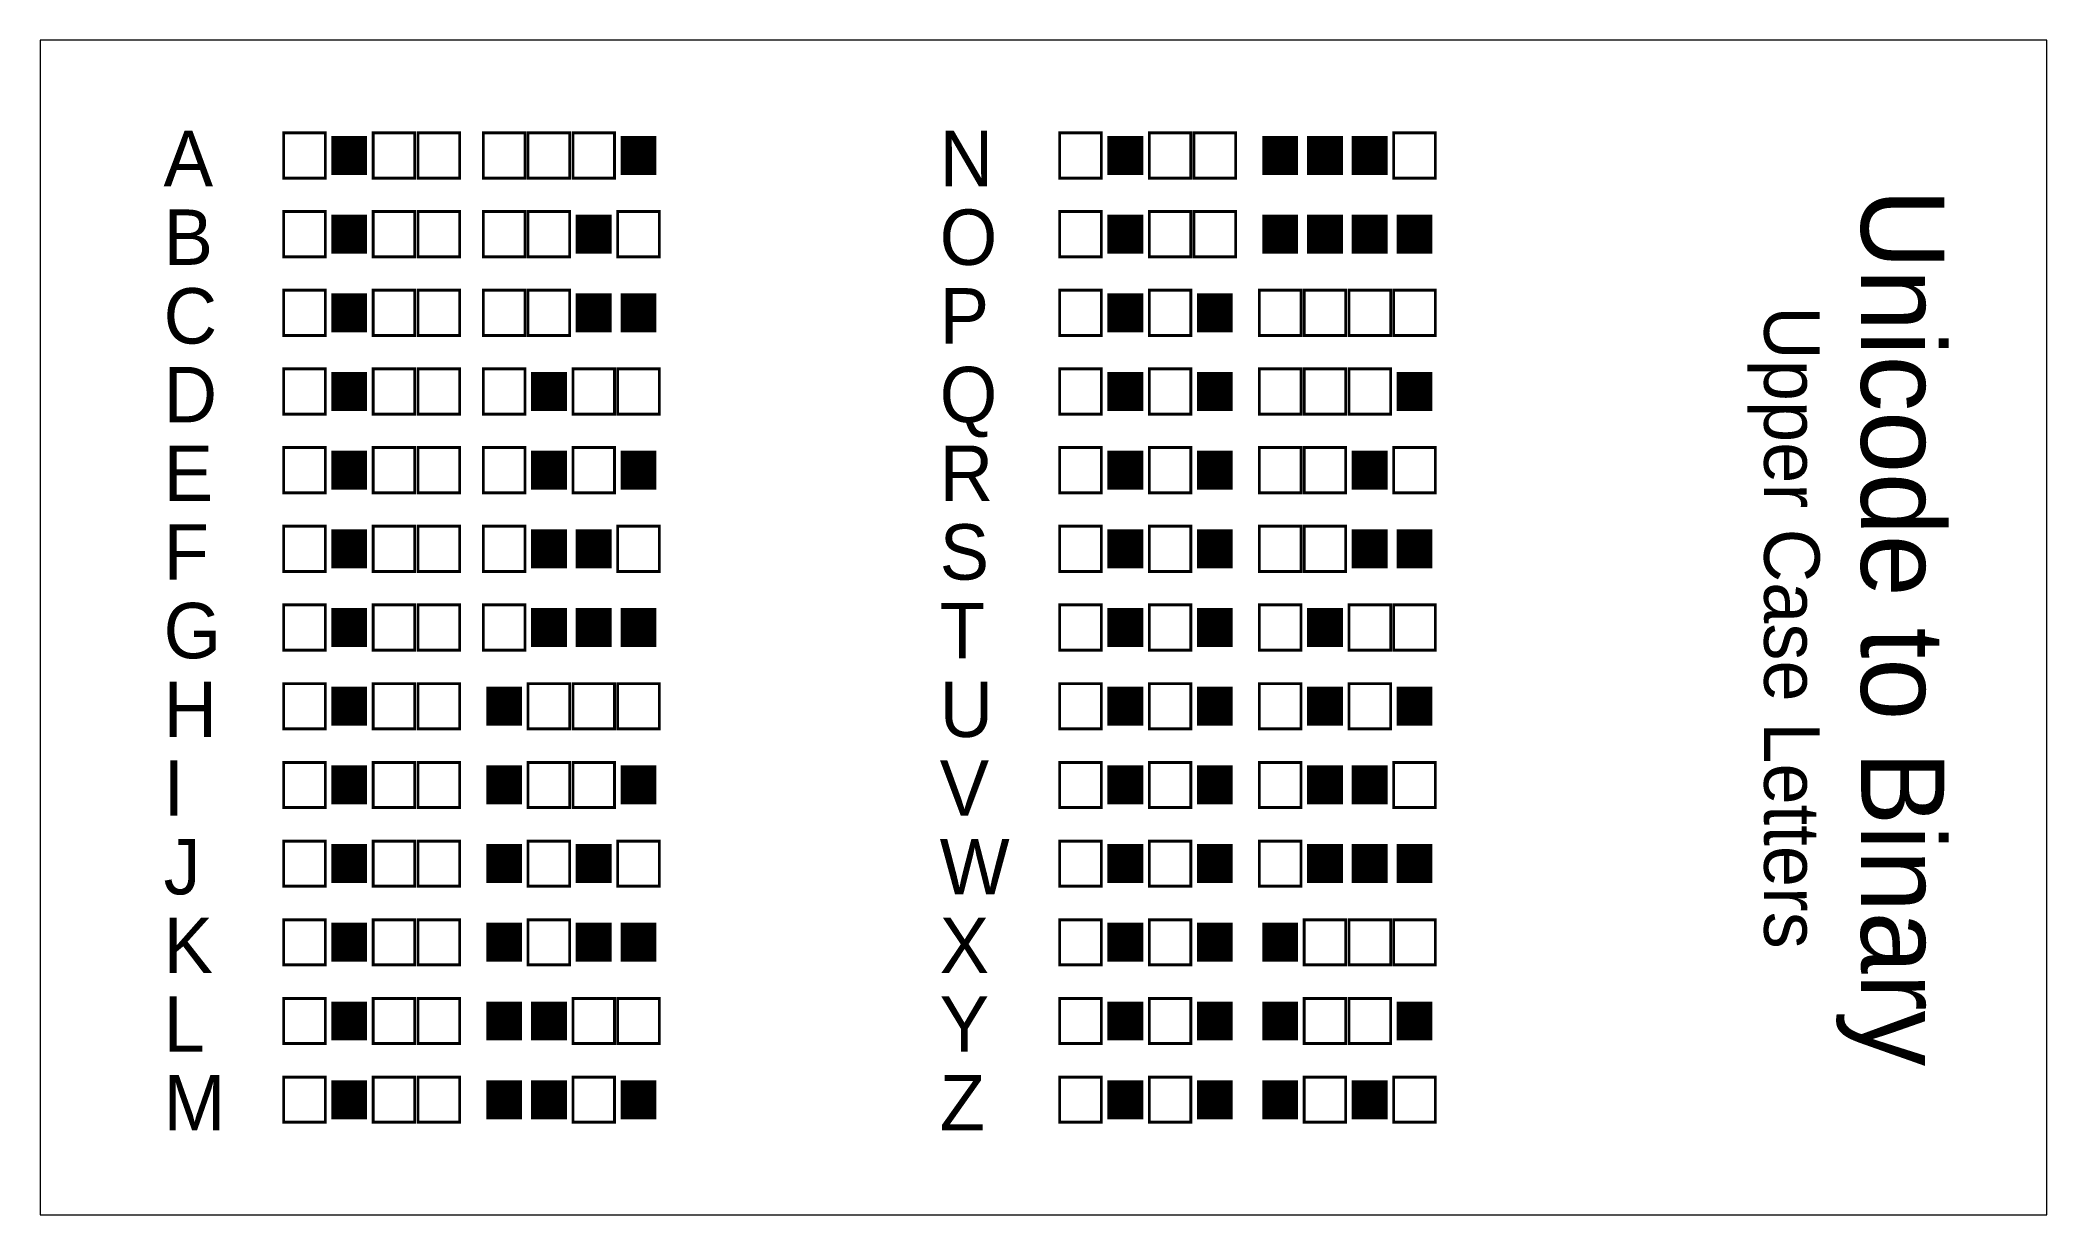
# Model space of a CAD drawing. Header units: inches. Extents: x 0 to 3.62, y 0 to 2.12.
import ezdxf
from ezdxf.enums import TextEntityAlignment as Align

# ---------------------------------------------------------------- set-up
doc = ezdxf.new("R2010")
doc.units = ezdxf.units.IN
doc.layers.get('0').update_dxf_attribs({"linetype": 'CONTINUOUS', "lineweight": 25, "true_color": 0xffffff})
doc.layers.add('Outer dimensions', color=9, linetype='CONTINUOUS', lineweight=0, true_color=0xc0c0c0)
doc.styles.add('textstyle0', font='')
doc.styles.add('textstyle1', font='')
doc.styles.add('textstyle10', font='')
doc.styles.add('textstyle11', font='')
doc.styles.add('textstyle12', font='')
doc.styles.add('textstyle13', font='')
doc.styles.add('textstyle14', font='')
doc.styles.add('textstyle15', font='')
doc.styles.add('textstyle16', font='')
doc.styles.add('textstyle17', font='')
doc.styles.add('textstyle18', font='')
doc.styles.add('textstyle19', font='')
doc.styles.add('textstyle2', font='')
doc.styles.add('textstyle20', font='')
doc.styles.add('textstyle21', font='')
doc.styles.add('textstyle22', font='')
doc.styles.add('textstyle23', font='')
doc.styles.add('textstyle24', font='')
doc.styles.add('textstyle25', font='')
doc.styles.add('textstyle26', font='')
doc.styles.add('textstyle27', font='')
doc.styles.add('textstyle28', font='')
doc.styles.add('textstyle29', font='')
doc.styles.add('textstyle3', font='')
doc.styles.add('textstyle30', font='')
doc.styles.add('textstyle31', font='')
doc.styles.add('textstyle32', font='')
doc.styles.add('textstyle33', font='')
doc.styles.add('textstyle34', font='')
doc.styles.add('textstyle35', font='')
doc.styles.add('textstyle36', font='')
doc.styles.add('textstyle37', font='')
doc.styles.add('textstyle38', font='')
doc.styles.add('textstyle39', font='')
doc.styles.add('textstyle4', font='')
doc.styles.add('textstyle40', font='')
doc.styles.add('textstyle41', font='')
doc.styles.add('textstyle42', font='')
doc.styles.add('textstyle43', font='')
doc.styles.add('textstyle44', font='')
doc.styles.add('textstyle45', font='')
doc.styles.add('textstyle46', font='')
doc.styles.add('textstyle47', font='')
doc.styles.add('textstyle48', font='')
doc.styles.add('textstyle49', font='')
doc.styles.add('textstyle5', font='')
doc.styles.add('textstyle50', font='')
doc.styles.add('textstyle51', font='')
doc.styles.add('textstyle52', font='')
doc.styles.add('textstyle53', font='')
doc.styles.add('textstyle6', font='')
doc.styles.add('textstyle7', font='')
doc.styles.add('textstyle8', font='')
doc.styles.add('textstyle9', font='')
doc.styles.get('textstyle0').set_extended_font_data('Droid Sans [unknown]')
doc.styles.get('textstyle1').set_extended_font_data('Droid Sans [unknown]')
doc.styles.get('textstyle10').set_extended_font_data('Droid Sans [unknown]')
doc.styles.get('textstyle11').set_extended_font_data('Droid Sans Mono')
doc.styles.get('textstyle12').set_extended_font_data('Droid Sans [unknown]')
doc.styles.get('textstyle13').set_extended_font_data('Droid Sans Mono')
doc.styles.get('textstyle14').set_extended_font_data('Droid Sans [unknown]')
doc.styles.get('textstyle15').set_extended_font_data('Droid Sans Mono')
doc.styles.get('textstyle16').set_extended_font_data('Droid Sans [unknown]')
doc.styles.get('textstyle17').set_extended_font_data('Droid Sans Mono')
doc.styles.get('textstyle18').set_extended_font_data('Droid Sans [unknown]')
doc.styles.get('textstyle19').set_extended_font_data('Droid Sans Mono')
doc.styles.get('textstyle2').set_extended_font_data('Droid Sans [unknown]')
doc.styles.get('textstyle20').set_extended_font_data('Droid Sans [unknown]')
doc.styles.get('textstyle21').set_extended_font_data('Droid Sans Mono')
doc.styles.get('textstyle22').set_extended_font_data('Droid Sans [unknown]')
doc.styles.get('textstyle23').set_extended_font_data('Droid Sans Mono')
doc.styles.get('textstyle24').set_extended_font_data('Droid Sans [unknown]')
doc.styles.get('textstyle25').set_extended_font_data('Droid Sans Mono')
doc.styles.get('textstyle26').set_extended_font_data('Droid Sans [unknown]')
doc.styles.get('textstyle27').set_extended_font_data('Droid Sans Mono')
doc.styles.get('textstyle28').set_extended_font_data('Droid Sans [unknown]')
doc.styles.get('textstyle29').set_extended_font_data('Droid Sans Mono')
doc.styles.get('textstyle3').set_extended_font_data('Droid Sans Mono')
doc.styles.get('textstyle30').set_extended_font_data('Droid Sans [unknown]')
doc.styles.get('textstyle31').set_extended_font_data('Droid Sans Mono')
doc.styles.get('textstyle32').set_extended_font_data('Droid Sans [unknown]')
doc.styles.get('textstyle33').set_extended_font_data('Droid Sans Mono')
doc.styles.get('textstyle34').set_extended_font_data('Droid Sans [unknown]')
doc.styles.get('textstyle35').set_extended_font_data('Droid Sans Mono')
doc.styles.get('textstyle36').set_extended_font_data('Droid Sans [unknown]')
doc.styles.get('textstyle37').set_extended_font_data('Droid Sans Mono')
doc.styles.get('textstyle38').set_extended_font_data('Droid Sans [unknown]')
doc.styles.get('textstyle39').set_extended_font_data('Droid Sans Mono')
doc.styles.get('textstyle4').set_extended_font_data('Droid Sans [unknown]')
doc.styles.get('textstyle40').set_extended_font_data('Droid Sans [unknown]')
doc.styles.get('textstyle41').set_extended_font_data('Droid Sans Mono')
doc.styles.get('textstyle42').set_extended_font_data('Droid Sans [unknown]')
doc.styles.get('textstyle43').set_extended_font_data('Droid Sans Mono')
doc.styles.get('textstyle44').set_extended_font_data('Droid Sans [unknown]')
doc.styles.get('textstyle45').set_extended_font_data('Droid Sans Mono')
doc.styles.get('textstyle46').set_extended_font_data('Droid Sans [unknown]')
doc.styles.get('textstyle47').set_extended_font_data('Droid Sans Mono')
doc.styles.get('textstyle48').set_extended_font_data('Droid Sans [unknown]')
doc.styles.get('textstyle49').set_extended_font_data('Droid Sans Mono')
doc.styles.get('textstyle5').set_extended_font_data('Droid Sans Mono')
doc.styles.get('textstyle50').set_extended_font_data('Droid Sans [unknown]')
doc.styles.get('textstyle51').set_extended_font_data('Droid Sans Mono')
doc.styles.get('textstyle52').set_extended_font_data('Droid Sans [unknown]')
doc.styles.get('textstyle53').set_extended_font_data('Droid Sans Mono')
doc.styles.get('textstyle6').set_extended_font_data('Droid Sans [unknown]')
doc.styles.get('textstyle7').set_extended_font_data('Droid Sans Mono')
doc.styles.get('textstyle8').set_extended_font_data('Droid Sans [unknown]')
doc.styles.get('textstyle9').set_extended_font_data('Droid Sans Mono')

# ---------------------------------------------------------------- blocks, each defined once
blk = doc.blocks.new('card')
for s, style, p in [('A', 'textstyle49', (0.1627, 1.8464)), ('□■□□ □□□■', 'textstyle50', (0.3764, 1.8584)), ('N', 'textstyle23', (1.5627, 1.8464)), ('□■□□ ■■■□', 'textstyle24', (1.7764, 1.8584)), ('B', 'textstyle47', (0.1627, 1.7044)), ('□■□□ □□■□', 'textstyle48', (0.3764, 1.7164)), ('O', 'textstyle21', (1.5627, 1.7044)), ('□■□□ ■■■■', 'textstyle22', (1.7764, 1.7164)), ('C', 'textstyle45', (0.1627, 1.5624)), ('□■□□ □□■■', 'textstyle46', (0.3764, 1.5744)), ('P', 'textstyle19', (1.5627, 1.5624)), ('□■□■ □□□□', 'textstyle20', (1.7764, 1.5744)), ('D', 'textstyle43', (0.1627, 1.4204)), ('□■□□ □■□□', 'textstyle44', (0.3764, 1.4324)), ('Q', 'textstyle17', (1.5627, 1.4204)), ('□■□■ □□□■', 'textstyle18', (1.7764, 1.4324)), ('E', 'textstyle41', (0.1627, 1.2784)), ('□■□□ □■□■', 'textstyle42', (0.3764, 1.2904)), ('R', 'textstyle15', (1.5627, 1.2784)), ('□■□■ □□■□', 'textstyle16', (1.7764, 1.2904)), ('F', 'textstyle39', (0.1627, 1.1364)), ('□■□□ □■■□', 'textstyle40', (0.3764, 1.1484)), ('S', 'textstyle13', (1.5627, 1.1364)), ('□■□■ □□■■', 'textstyle14', (1.7764, 1.1484)), ('G', 'textstyle37', (0.1627, 0.9944)), ('□■□□ □■■■', 'textstyle38', (0.3764, 1.0064)), ('T', 'textstyle11', (1.5627, 0.9944)), ('□■□■ □■□□', 'textstyle12', (1.7764, 1.0064)), ('H', 'textstyle35', (0.1627, 0.8524)), ('□■□□ ■□□□', 'textstyle36', (0.3764, 0.8644)), ('U', 'textstyle9', (1.5627, 0.8524)), ('□■□■ □■□■', 'textstyle10', (1.7764, 0.8644)), ('I', 'textstyle33', (0.1627, 0.7104)), ('V', 'textstyle7', (1.5627, 0.7104)), ('□■□□ ■□□■', 'textstyle34', (0.3764, 0.7224)), ('□■□■ □■■□', 'textstyle8', (1.7764, 0.7224)), ('J', 'textstyle31', (0.1627, 0.5684)), ('□■□□ ■□■□', 'textstyle32', (0.3764, 0.5804)), ('W', 'textstyle5', (1.5627, 0.5684)), ('□■□■ □■■■', 'textstyle6', (1.7764, 0.5804)), ('K', 'textstyle29', (0.1627, 0.4264)), ('□■□□ ■□■■', 'textstyle30', (0.3764, 0.4384)), ('X', 'textstyle3', (1.5627, 0.4264)), ('□■□■ ■□□□', 'textstyle4', (1.7764, 0.4384)), ('L', 'textstyle27', (0.1627, 0.2844)), ('□■□□ ■■□□', 'textstyle28', (0.3764, 0.2964)), ('Y', 'textstyle53', (1.5627, 0.2844)), ('□■□■ ■□□■', 'textstyle2', (1.7764, 0.2964)), ('M', 'textstyle25', (0.1627, 0.1424)), ('□■□□ ■■□■', 'textstyle26', (0.3764, 0.1544)), ('Z', 'textstyle51', (1.5627, 0.1424)), ('□■□■ ■□■□', 'textstyle52', (1.7764, 0.1544))]:
    blk.add_text(s, height=0.1, dxfattribs=dict(style=style)).set_placement(p, align=Align.MIDDLE_LEFT)
for s, height, style, p in [('Unicode to Binary', 0.15, 'textstyle0', (3.3, 1)), ('Upper Case Letters', 0.1, 'textstyle1', (3.1, 1))]:
    blk.add_text(s, height=height, rotation=270, dxfattribs=dict(style=style)).set_placement(p, align=Align.MIDDLE_CENTER)

msp = doc.modelspace()

# ---------------------------------------------------------------- linework, layer by layer
at = {"layer": 'Outer dimensions'}
for p, q in [((3.62, 2.12), (0, 2.12)), ((0, 2.12), (0, 0)), ((3.62, 0), (3.62, 2.12)), ((0, 0), (3.62, 0))]:
    msp.add_line(p, q, dxfattribs=at)

# ---------------------------------------------------------------- block references
msp.add_blockref('card', (0.06, 0.06))

doc.saveas('drawing.dxf')
